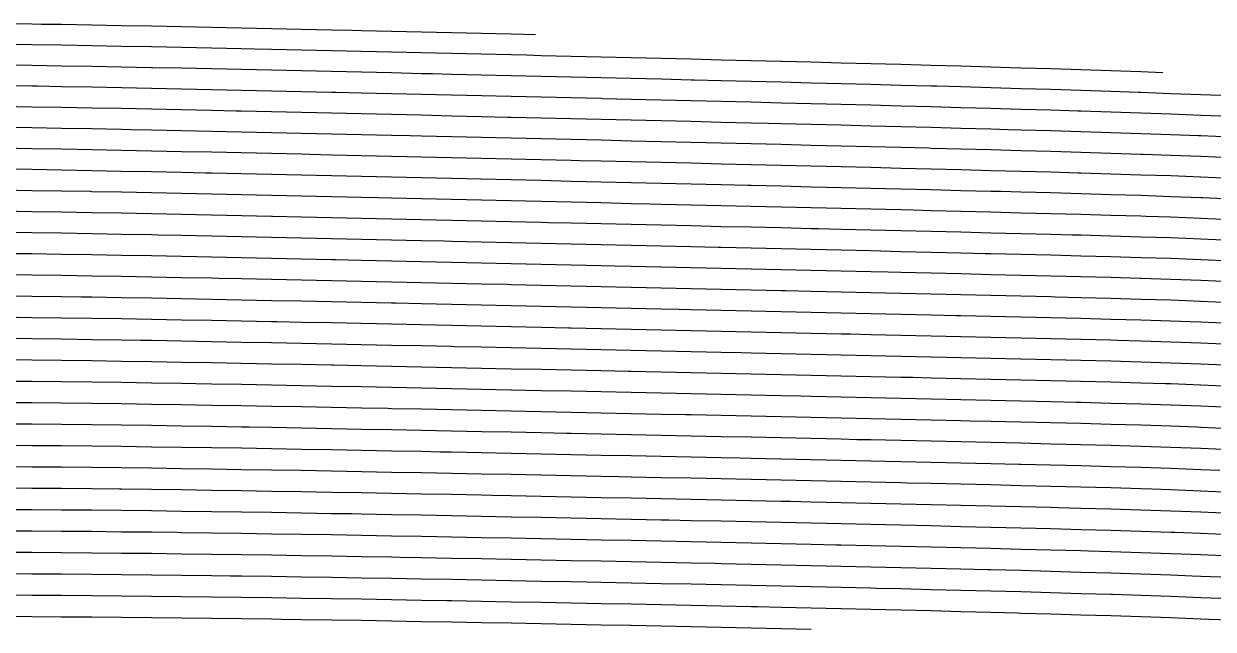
# Model space of a CAD drawing. Header units: metres. Extents: x 228 to 3387, y 31 to 162.
# Drawn here: x 1435 to 1560.4, y 95 to 158.8 of the extents above; entities that cross this region are included whole.
import ezdxf

# ---------------------------------------------------------------- set-up
doc = ezdxf.new("R2010")
doc.units = ezdxf.units.M
for name, color, linetype in [('Vs_1000', 7, 'Continuous'), ('Vs_1025', 7, 'Continuous'), ('Vs_1050', 7, 'Continuous'), ('Vs_350', 7, 'Continuous'), ('Vs_375', 7, 'Continuous'), ('Vs_400', 7, 'Continuous'), ('Vs_425', 7, 'Continuous'), ('Vs_450', 7, 'Continuous'), ('Vs_475', 7, 'Continuous'), ('Vs_500', 7, 'Continuous'), ('Vs_525', 7, 'Continuous'), ('Vs_550', 7, 'Continuous'), ('Vs_575', 7, 'Continuous'), ('Vs_600', 7, 'Continuous'), ('Vs_625', 7, 'Continuous'), ('Vs_650', 7, 'Continuous'), ('Vs_675', 7, 'Continuous'), ('Vs_700', 7, 'Continuous'), ('Vs_725', 7, 'Continuous'), ('Vs_750', 7, 'Continuous'), ('Vs_775', 7, 'Continuous'), ('Vs_800', 7, 'Continuous'), ('Vs_825', 7, 'Continuous'), ('Vs_850', 7, 'Continuous'), ('Vs_875', 7, 'Continuous'), ('Vs_900', 7, 'Continuous'), ('Vs_925', 7, 'Continuous'), ('Vs_950', 7, 'Continuous'), ('Vs_975', 7, 'Continuous')]:
    doc.layers.add(name, color=color, linetype=linetype)

msp = doc.modelspace()

# ---------------------------------------------------------------- linework, layer by layer
at = {"layer": 'Vs_1000'}
msp.add_lwpolyline([(1562.26, 98.18), (1559.1, 98.31), (1555.94, 98.43), (1552.78, 98.54), (1549.78, 98.63), (1549.62, 98.64), (1546.45, 98.73), (1543.29, 98.82), (1540.13, 98.91), (1536.97, 98.99), (1533.81, 99.07), (1530.65, 99.15), (1527.48, 99.23), (1524.9, 99.29), (1524.32, 99.3), (1521.16, 99.37), (1518, 99.44), (1514.84, 99.51), (1511.68, 99.58), (1508.51, 99.65), (1505.35, 99.72), (1502.19, 99.78), (1499.03, 99.85), (1495.87, 99.91), (1494.36, 99.94), (1492.7, 99.97), (1489.54, 100.03), (1486.38, 100.1), (1483.22, 100.16), (1480.06, 100.21), (1476.9, 100.27), (1473.73, 100.33), (1470.57, 100.38), (1467.41, 100.43), (1464.25, 100.48), (1461.09, 100.53), (1457.93, 100.58), (1456.77, 100.59), (1454.76, 100.62), (1451.6, 100.66), (1448.44, 100.7), (1445.28, 100.73), (1442.12, 100.76), (1438.95, 100.78), (1435.79, 100.8), (1432.63, 100.82)], dxfattribs=at)
at = {"layer": 'Vs_1025'}
msp.add_lwpolyline([(1562.26, 95.93), (1559.97, 96.02), (1559.1, 96.05), (1555.94, 96.17), (1552.78, 96.28), (1549.62, 96.39), (1546.45, 96.48), (1543.29, 96.58), (1540.13, 96.66), (1539.79, 96.67), (1536.97, 96.75), (1533.81, 96.83), (1530.65, 96.91), (1527.48, 96.98), (1524.32, 97.06), (1521.16, 97.13), (1518, 97.2), (1514.84, 97.27), (1512.36, 97.33), (1511.68, 97.34), (1508.51, 97.41), (1505.35, 97.48), (1502.19, 97.54), (1499.03, 97.61), (1495.87, 97.67), (1492.7, 97.73), (1489.54, 97.79), (1486.38, 97.85), (1483.22, 97.91), (1480.06, 97.97), (1479.57, 97.98), (1476.9, 98.03), (1473.73, 98.08), (1470.57, 98.14), (1467.41, 98.19), (1464.25, 98.24), (1461.09, 98.28), (1457.93, 98.33), (1454.76, 98.37), (1451.6, 98.41), (1448.44, 98.44), (1445.28, 98.48), (1442.12, 98.5), (1438.95, 98.53), (1435.79, 98.55), (1432.63, 98.56)], dxfattribs=at)
at = {"layer": 'Vs_1050'}
msp.add_lwpolyline([(1518, 94.96), (1514.84, 95.03), (1511.68, 95.1), (1508.51, 95.17), (1505.35, 95.23), (1502.19, 95.3), (1499.03, 95.37), (1498.94, 95.37), (1495.87, 95.43), (1492.7, 95.49), (1489.54, 95.55), (1486.38, 95.61), (1483.22, 95.67), (1480.06, 95.73), (1476.9, 95.78), (1473.73, 95.84), (1470.57, 95.89), (1467.41, 95.94), (1464.25, 95.99), (1462.09, 96.02), (1461.09, 96.03), (1457.93, 96.08), (1454.76, 96.12), (1451.6, 96.16), (1448.44, 96.19), (1445.28, 96.22), (1442.12, 96.25), (1438.95, 96.27), (1435.79, 96.29), (1432.63, 96.31)], dxfattribs=at)
at = {"layer": 'Vs_350'}
msp.add_lwpolyline([(1488.95, 157.63), (1486.38, 157.69), (1483.22, 157.77), (1480.06, 157.84), (1476.9, 157.91), (1473.73, 157.99), (1470.57, 158.06), (1469.56, 158.08), (1467.41, 158.13), (1464.25, 158.2), (1461.09, 158.27), (1457.93, 158.34), (1454.76, 158.4), (1451.6, 158.47), (1448.44, 158.53), (1445.28, 158.59), (1442.12, 158.65), (1438.95, 158.7), (1436.82, 158.73), (1435.79, 158.75), (1432.63, 158.79)], dxfattribs=at)
at = {"layer": 'Vs_375'}
msp.add_lwpolyline([(1555.1, 153.63), (1552.78, 153.71), (1549.62, 153.82), (1546.45, 153.93), (1543.29, 154.03), (1540.13, 154.13), (1539.03, 154.16), (1536.97, 154.22), (1533.81, 154.31), (1530.65, 154.4), (1527.48, 154.49), (1524.32, 154.57), (1521.16, 154.65), (1518, 154.74), (1514.91, 154.81), (1514.84, 154.82), (1511.68, 154.9), (1508.51, 154.97), (1505.35, 155.05), (1502.19, 155.13), (1499.03, 155.2), (1495.87, 155.28), (1492.7, 155.36), (1489.54, 155.43), (1487.99, 155.47), (1486.38, 155.51), (1483.22, 155.58), (1480.06, 155.65), (1476.9, 155.73), (1473.73, 155.8), (1470.57, 155.87), (1467.41, 155.94), (1464.25, 156.01), (1461.09, 156.08), (1459.28, 156.12), (1457.93, 156.15), (1454.76, 156.22), (1451.6, 156.28), (1448.44, 156.35), (1445.28, 156.41), (1442.12, 156.47), (1438.95, 156.53), (1435.79, 156.57), (1432.63, 156.62)], dxfattribs=at)
at = {"layer": 'Vs_400'}
msp.add_lwpolyline([(1562.26, 151.19), (1559.1, 151.31), (1555.94, 151.42), (1552.78, 151.54), (1552.54, 151.55), (1549.62, 151.65), (1546.45, 151.75), (1543.29, 151.85), (1540.13, 151.95), (1536.97, 152.04), (1533.81, 152.13), (1531.28, 152.2), (1530.65, 152.22), (1527.48, 152.3), (1524.32, 152.39), (1521.16, 152.47), (1518, 152.55), (1514.84, 152.63), (1511.68, 152.71), (1508.51, 152.79), (1505.68, 152.85), (1505.35, 152.86), (1502.19, 152.94), (1499.03, 153.01), (1495.87, 153.09), (1492.7, 153.17), (1489.54, 153.24), (1486.38, 153.31), (1483.22, 153.39), (1480.06, 153.46), (1478.06, 153.51), (1476.9, 153.53), (1473.73, 153.61), (1470.57, 153.68), (1467.41, 153.75), (1464.25, 153.82), (1461.09, 153.89), (1457.93, 153.96), (1454.76, 154.03), (1451.6, 154.1), (1448.54, 154.16), (1448.44, 154.16), (1445.28, 154.23), (1442.12, 154.29), (1438.95, 154.34), (1435.79, 154.4), (1432.63, 154.44)], dxfattribs=at)
at = {"layer": 'Vs_425'}
msp.add_lwpolyline([(1562.26, 149.02), (1559.1, 149.14), (1555.94, 149.25), (1552.78, 149.37), (1549.62, 149.48), (1546.45, 149.58), (1546.15, 149.59), (1543.29, 149.68), (1540.13, 149.77), (1536.97, 149.86), (1533.81, 149.95), (1530.65, 150.03), (1527.48, 150.12), (1524.32, 150.2), (1522.73, 150.24), (1521.16, 150.28), (1518, 150.36), (1514.84, 150.44), (1511.68, 150.52), (1508.51, 150.59), (1505.35, 150.67), (1502.19, 150.75), (1499.03, 150.82), (1496.01, 150.89), (1495.87, 150.9), (1492.7, 150.97), (1489.54, 151.05), (1486.38, 151.12), (1483.22, 151.19), (1480.06, 151.27), (1476.9, 151.34), (1473.73, 151.41), (1470.57, 151.49), (1467.86, 151.55), (1467.41, 151.56), (1464.25, 151.63), (1461.09, 151.7), (1457.93, 151.77), (1454.76, 151.84), (1451.6, 151.91), (1448.44, 151.97), (1445.28, 152.04), (1442.12, 152.1), (1438.95, 152.16), (1436.39, 152.2), (1435.79, 152.21), (1432.63, 152.25)], dxfattribs=at)
at = {"layer": 'Vs_450'}
msp.add_lwpolyline([(1562.26, 146.84), (1559.1, 146.97), (1558.86, 146.97), (1555.94, 147.08), (1552.78, 147.2), (1549.62, 147.3), (1546.45, 147.4), (1543.29, 147.5), (1540.13, 147.59), (1538.78, 147.63), (1536.97, 147.68), (1533.81, 147.77), (1530.65, 147.85), (1527.48, 147.93), (1524.32, 148.01), (1521.16, 148.09), (1518, 148.17), (1514.84, 148.25), (1513.51, 148.28), (1511.68, 148.33), (1508.51, 148.4), (1505.35, 148.48), (1502.19, 148.55), (1499.03, 148.63), (1495.87, 148.7), (1492.7, 148.78), (1489.54, 148.85), (1486.38, 148.93), (1486.01, 148.93), (1483.22, 149), (1480.06, 149.07), (1476.9, 149.15), (1473.73, 149.22), (1470.57, 149.29), (1467.41, 149.36), (1464.25, 149.43), (1461.09, 149.51), (1457.93, 149.58), (1457.36, 149.59), (1454.76, 149.64), (1451.6, 149.71), (1448.44, 149.78), (1445.28, 149.85), (1442.12, 149.91), (1438.95, 149.97), (1435.79, 150.02), (1432.63, 150.06)], dxfattribs=at)
at = {"layer": 'Vs_475'}
msp.add_lwpolyline([(1562.26, 144.67), (1559.1, 144.8), (1555.94, 144.91), (1553.04, 145.02), (1552.78, 145.02), (1549.62, 145.13), (1546.45, 145.23), (1543.29, 145.32), (1540.13, 145.41), (1536.97, 145.5), (1533.81, 145.58), (1530.65, 145.66), (1530.43, 145.67), (1527.48, 145.74), (1524.32, 145.82), (1521.16, 145.9), (1518, 145.98), (1514.84, 146.06), (1511.68, 146.13), (1508.51, 146.21), (1505.35, 146.28), (1503.76, 146.32), (1502.19, 146.36), (1499.03, 146.43), (1495.87, 146.51), (1492.7, 146.58), (1489.54, 146.66), (1486.38, 146.73), (1483.22, 146.8), (1480.06, 146.88), (1476.9, 146.95), (1475.72, 146.97), (1473.73, 147.02), (1470.57, 147.09), (1467.41, 147.16), (1464.25, 147.24), (1461.09, 147.31), (1457.93, 147.38), (1454.76, 147.45), (1451.6, 147.52), (1448.44, 147.58), (1446.28, 147.63), (1445.28, 147.65), (1442.12, 147.71), (1438.95, 147.77), (1435.79, 147.82), (1432.63, 147.87)], dxfattribs=at)
at = {"layer": 'Vs_500'}
msp.add_lwpolyline([(1562.26, 142.5), (1559.1, 142.63), (1555.94, 142.75), (1552.78, 142.85), (1549.62, 142.95), (1546.45, 143.05), (1546.18, 143.06), (1543.29, 143.14), (1540.13, 143.23), (1536.97, 143.31), (1533.81, 143.39), (1530.65, 143.47), (1527.48, 143.55), (1524.32, 143.63), (1521.21, 143.71), (1521.16, 143.71), (1518, 143.79), (1514.84, 143.86), (1511.68, 143.94), (1508.51, 144.01), (1505.35, 144.09), (1502.19, 144.16), (1499.03, 144.24), (1495.87, 144.31), (1493.62, 144.36), (1492.7, 144.38), (1489.54, 144.46), (1486.38, 144.53), (1483.22, 144.6), (1480.06, 144.68), (1476.9, 144.75), (1473.73, 144.82), (1470.57, 144.89), (1467.41, 144.96), (1465.14, 145.02), (1464.25, 145.04), (1461.09, 145.11), (1457.93, 145.18), (1454.76, 145.25), (1451.6, 145.31), (1448.44, 145.38), (1445.28, 145.45), (1442.12, 145.51), (1438.95, 145.57), (1435.79, 145.62), (1432.63, 145.67)], dxfattribs=at)
at = {"layer": 'Vs_525'}
msp.add_lwpolyline([(1562.26, 140.32), (1559.33, 140.44), (1559.1, 140.45), (1555.94, 140.57), (1552.78, 140.68), (1549.62, 140.78), (1546.45, 140.87), (1543.29, 140.96), (1540.13, 141.04), (1538.04, 141.1), (1536.97, 141.12), (1533.81, 141.2), (1530.65, 141.28), (1527.48, 141.36), (1524.32, 141.44), (1521.16, 141.52), (1518, 141.59), (1514.84, 141.67), (1511.68, 141.74), (1511.34, 141.75), (1508.51, 141.82), (1505.35, 141.89), (1502.19, 141.96), (1499.03, 142.04), (1495.87, 142.11), (1492.7, 142.18), (1489.54, 142.26), (1486.38, 142.33), (1483.22, 142.4), (1483.15, 142.4), (1480.06, 142.47), (1476.9, 142.55), (1473.73, 142.62), (1470.57, 142.69), (1467.41, 142.76), (1464.25, 142.83), (1461.09, 142.9), (1457.93, 142.97), (1454.76, 143.04), (1454.12, 143.06), (1451.6, 143.11), (1448.44, 143.18), (1445.28, 143.24), (1442.12, 143.3), (1438.95, 143.36), (1435.79, 143.42), (1432.63, 143.46)], dxfattribs=at)
at = {"layer": 'Vs_550'}
msp.add_lwpolyline([(1562.26, 138.14), (1559.1, 138.28), (1555.94, 138.4), (1553.35, 138.48), (1552.78, 138.5), (1549.62, 138.6), (1546.45, 138.69), (1543.29, 138.77), (1540.13, 138.85), (1536.97, 138.93), (1533.81, 139.01), (1530.65, 139.09), (1528.81, 139.14), (1527.48, 139.17), (1524.32, 139.24), (1521.16, 139.32), (1518, 139.39), (1514.84, 139.47), (1511.68, 139.54), (1508.51, 139.62), (1505.35, 139.69), (1502.19, 139.76), (1501, 139.79), (1499.03, 139.83), (1495.87, 139.91), (1492.7, 139.98), (1489.54, 140.05), (1486.38, 140.12), (1483.22, 140.2), (1480.06, 140.27), (1476.9, 140.34), (1473.73, 140.41), (1472.38, 140.44), (1470.57, 140.48), (1467.41, 140.55), (1464.25, 140.62), (1461.09, 140.69), (1457.93, 140.76), (1454.76, 140.83), (1451.6, 140.9), (1448.44, 140.97), (1445.28, 141.03), (1442.12, 141.09), (1442.02, 141.1), (1438.95, 141.15), (1435.79, 141.2), (1432.63, 141.25)], dxfattribs=at)
at = {"layer": 'Vs_575'}
msp.add_lwpolyline([(1562.26, 135.96), (1559.1, 136.1), (1555.94, 136.22), (1552.78, 136.32), (1549.62, 136.41), (1546.45, 136.5), (1545.59, 136.52), (1543.29, 136.58), (1540.13, 136.66), (1536.97, 136.74), (1533.81, 136.82), (1530.65, 136.9), (1527.48, 136.97), (1524.32, 137.05), (1521.16, 137.12), (1518.79, 137.18), (1518, 137.19), (1514.84, 137.27), (1511.68, 137.34), (1508.51, 137.41), (1505.35, 137.49), (1502.19, 137.56), (1499.03, 137.63), (1495.87, 137.7), (1492.7, 137.77), (1490.31, 137.83), (1489.54, 137.85), (1486.38, 137.92), (1483.22, 137.99), (1480.06, 138.06), (1476.9, 138.13), (1473.73, 138.2), (1470.57, 138.27), (1467.41, 138.34), (1464.25, 138.41), (1461.18, 138.48), (1461.09, 138.48), (1457.93, 138.55), (1454.76, 138.62), (1451.6, 138.69), (1448.44, 138.75), (1445.28, 138.82), (1442.12, 138.88), (1438.95, 138.93), (1435.79, 138.99), (1432.63, 139.03)], dxfattribs=at)
at = {"layer": 'Vs_600'}
msp.add_lwpolyline([(1562.26, 133.77), (1559.16, 133.91), (1559.1, 133.91), (1555.94, 134.04), (1552.78, 134.14), (1549.62, 134.23), (1546.45, 134.31), (1543.29, 134.39), (1540.13, 134.47), (1536.97, 134.55), (1536.37, 134.56), (1533.81, 134.62), (1530.65, 134.7), (1527.48, 134.77), (1524.32, 134.85), (1521.16, 134.92), (1518, 134.99), (1514.84, 135.07), (1511.68, 135.14), (1508.51, 135.21), (1508.22, 135.22), (1505.35, 135.28), (1502.19, 135.35), (1499.03, 135.42), (1495.87, 135.5), (1492.7, 135.57), (1489.54, 135.64), (1486.38, 135.71), (1483.22, 135.78), (1480.06, 135.85), (1479.29, 135.87), (1476.9, 135.92), (1473.73, 135.99), (1470.57, 136.06), (1467.41, 136.13), (1464.25, 136.2), (1461.09, 136.27), (1457.93, 136.34), (1454.76, 136.41), (1451.6, 136.47), (1449.13, 136.52), (1448.44, 136.54), (1445.28, 136.6), (1442.12, 136.66), (1438.95, 136.71), (1435.79, 136.76), (1432.63, 136.8)], dxfattribs=at)
at = {"layer": 'Vs_625'}
msp.add_lwpolyline([(1562.26, 131.58), (1559.1, 131.72), (1555.94, 131.85), (1552.78, 131.95), (1552.72, 131.95), (1549.62, 132.04), (1546.45, 132.12), (1543.29, 132.2), (1540.13, 132.28), (1536.97, 132.35), (1533.81, 132.43), (1530.65, 132.5), (1527.48, 132.57), (1526.13, 132.6), (1524.32, 132.64), (1521.16, 132.72), (1518, 132.79), (1514.84, 132.86), (1511.68, 132.93), (1508.51, 133), (1505.35, 133.07), (1502.19, 133.15), (1499.03, 133.22), (1497.27, 133.26), (1495.87, 133.29), (1492.7, 133.36), (1489.54, 133.43), (1486.38, 133.5), (1483.22, 133.57), (1480.06, 133.64), (1476.9, 133.71), (1473.73, 133.78), (1470.57, 133.85), (1467.83, 133.91), (1467.41, 133.92), (1464.25, 133.99), (1461.09, 134.05), (1457.93, 134.12), (1454.76, 134.19), (1451.6, 134.25), (1448.44, 134.32), (1445.28, 134.38), (1442.12, 134.43), (1438.95, 134.49), (1435.79, 134.53), (1433.38, 134.56)], dxfattribs=at)
at = {"layer": 'Vs_650'}
msp.add_lwpolyline([(1562.26, 129.39), (1559.1, 129.53), (1555.94, 129.66), (1552.78, 129.75), (1549.62, 129.84), (1546.45, 129.92), (1543.73, 129.99), (1543.29, 130), (1540.13, 130.08), (1536.97, 130.15), (1533.81, 130.22), (1530.65, 130.3), (1527.48, 130.37), (1524.32, 130.44), (1521.16, 130.51), (1518, 130.58), (1515.29, 130.64), (1514.84, 130.65), (1511.68, 130.72), (1508.51, 130.79), (1505.35, 130.87), (1502.19, 130.94), (1499.03, 131.01), (1495.87, 131.08), (1492.7, 131.15), (1489.54, 131.22), (1486.38, 131.29), (1485.96, 131.3), (1483.22, 131.36), (1480.06, 131.43), (1476.9, 131.5), (1473.73, 131.56), (1470.57, 131.63), (1467.41, 131.7), (1464.25, 131.77), (1461.09, 131.84), (1457.93, 131.9), (1455.58, 131.95), (1454.76, 131.97), (1451.6, 132.03), (1448.44, 132.09), (1445.28, 132.15), (1442.12, 132.21), (1438.95, 132.26), (1435.79, 132.3), (1432.63, 132.34)], dxfattribs=at)
at = {"layer": 'Vs_675'}
msp.add_lwpolyline([(1562.26, 127.19), (1559.1, 127.33), (1557.97, 127.38), (1555.94, 127.46), (1552.78, 127.56), (1549.62, 127.64), (1546.45, 127.72), (1543.29, 127.8), (1540.13, 127.87), (1536.97, 127.95), (1533.81, 128.02), (1533.31, 128.03), (1530.65, 128.09), (1527.48, 128.16), (1524.32, 128.23), (1521.16, 128.3), (1518, 128.37), (1514.84, 128.44), (1511.68, 128.51), (1508.51, 128.58), (1505.35, 128.65), (1504.04, 128.68), (1502.19, 128.72), (1499.03, 128.79), (1495.87, 128.86), (1492.7, 128.93), (1489.54, 129), (1486.38, 129.07), (1483.22, 129.14), (1480.06, 129.21), (1476.9, 129.28), (1474.21, 129.34), (1473.73, 129.35), (1470.57, 129.41), (1467.41, 129.48), (1464.25, 129.55), (1461.09, 129.61), (1457.93, 129.68), (1454.76, 129.74), (1451.6, 129.8), (1448.44, 129.86), (1445.28, 129.92), (1442.12, 129.97), (1441.04, 129.99), (1438.95, 130.02), (1435.79, 130.06), (1432.63, 130.1)], dxfattribs=at)
at = {"layer": 'Vs_700'}
msp.add_lwpolyline([(1562.26, 124.98), (1559.1, 125.13), (1555.94, 125.25), (1552.78, 125.35), (1550.36, 125.42), (1549.62, 125.44), (1546.45, 125.52), (1543.29, 125.59), (1540.13, 125.67), (1536.97, 125.74), (1533.81, 125.81), (1530.65, 125.88), (1527.48, 125.95), (1524.32, 126.02), (1522.17, 126.07), (1521.16, 126.09), (1518, 126.16), (1514.84, 126.23), (1511.68, 126.3), (1508.51, 126.37), (1505.35, 126.44), (1502.19, 126.51), (1499.03, 126.58), (1495.87, 126.65), (1492.7, 126.72), (1492.44, 126.72), (1489.54, 126.79), (1486.38, 126.86), (1483.22, 126.92), (1480.06, 126.99), (1476.9, 127.06), (1473.73, 127.13), (1470.57, 127.19), (1467.41, 127.26), (1464.25, 127.32), (1461.7, 127.38), (1461.09, 127.39), (1457.93, 127.45), (1454.76, 127.51), (1451.6, 127.57), (1448.44, 127.63), (1445.28, 127.69), (1442.12, 127.74), (1438.95, 127.78), (1435.79, 127.82), (1432.63, 127.86)], dxfattribs=at)
at = {"layer": 'Vs_725'}
msp.add_lwpolyline([(1561.57, 122.8), (1559.1, 122.92), (1555.94, 123.04), (1552.78, 123.14), (1549.62, 123.23), (1546.45, 123.31), (1543.29, 123.38), (1540.13, 123.46), (1540.09, 123.46), (1536.97, 123.53), (1533.81, 123.6), (1530.65, 123.67), (1527.48, 123.74), (1524.32, 123.81), (1521.16, 123.88), (1518, 123.95), (1514.84, 124.02), (1511.68, 124.09), (1510.62, 124.11), (1508.51, 124.16), (1505.35, 124.23), (1502.19, 124.29), (1499.03, 124.36), (1495.87, 124.43), (1492.7, 124.5), (1489.54, 124.57), (1486.38, 124.64), (1483.22, 124.7), (1480.4, 124.76), (1480.06, 124.77), (1476.9, 124.84), (1473.73, 124.9), (1470.57, 124.97), (1467.41, 125.03), (1464.25, 125.1), (1461.09, 125.16), (1457.93, 125.22), (1454.76, 125.28), (1451.6, 125.34), (1448.44, 125.4), (1447.28, 125.42), (1445.28, 125.45), (1442.12, 125.5), (1438.95, 125.54), (1435.79, 125.58), (1432.63, 125.61)], dxfattribs=at)
at = {"layer": 'Vs_750'}
msp.add_lwpolyline([(1562.26, 120.56), (1559.1, 120.7), (1555.94, 120.83), (1555.4, 120.84), (1552.78, 120.93), (1549.62, 121.01), (1546.45, 121.09), (1543.29, 121.17), (1540.13, 121.24), (1536.97, 121.31), (1533.81, 121.38), (1530.65, 121.46), (1528.73, 121.5), (1527.48, 121.53), (1524.32, 121.59), (1521.16, 121.66), (1518, 121.73), (1514.84, 121.8), (1511.68, 121.87), (1508.51, 121.94), (1505.35, 122.01), (1502.19, 122.08), (1499.03, 122.14), (1498.73, 122.15), (1495.87, 122.21), (1492.7, 122.28), (1489.54, 122.35), (1486.38, 122.41), (1483.22, 122.48), (1480.06, 122.55), (1476.9, 122.61), (1473.73, 122.68), (1470.57, 122.74), (1467.61, 122.8), (1467.41, 122.81), (1464.25, 122.87), (1461.09, 122.93), (1457.93, 122.99), (1454.76, 123.05), (1451.6, 123.11), (1448.44, 123.16), (1445.28, 123.21), (1442.12, 123.26), (1438.95, 123.3), (1435.79, 123.33), (1432.63, 123.36)], dxfattribs=at)
at = {"layer": 'Vs_775'}
msp.add_lwpolyline([(1562.26, 118.34), (1559.1, 118.48), (1555.94, 118.61), (1552.78, 118.71), (1549.62, 118.79), (1546.45, 118.87), (1546, 118.88), (1543.29, 118.95), (1540.13, 119.02), (1536.97, 119.1), (1533.81, 119.17), (1530.65, 119.24), (1527.48, 119.31), (1524.32, 119.38), (1521.16, 119.45), (1518, 119.51), (1516.92, 119.54), (1514.84, 119.58), (1511.68, 119.65), (1508.51, 119.72), (1505.35, 119.79), (1502.19, 119.86), (1499.03, 119.92), (1495.87, 119.99), (1492.7, 120.06), (1489.54, 120.12), (1486.4, 120.19), (1486.38, 120.19), (1483.22, 120.26), (1480.06, 120.32), (1476.9, 120.39), (1473.73, 120.45), (1470.57, 120.52), (1467.41, 120.58), (1464.25, 120.64), (1461.09, 120.7), (1457.93, 120.76), (1454.76, 120.82), (1453.11, 120.84), (1451.6, 120.87), (1448.44, 120.92), (1445.28, 120.97), (1442.12, 121.01), (1438.95, 121.05), (1435.79, 121.09), (1432.63, 121.11)], dxfattribs=at)
at = {"layer": 'Vs_800'}
msp.add_lwpolyline([(1562.26, 116.11), (1559.1, 116.25), (1558.68, 116.27), (1555.94, 116.38), (1552.78, 116.48), (1549.62, 116.57), (1546.45, 116.65), (1543.29, 116.73), (1540.13, 116.8), (1536.97, 116.87), (1534.74, 116.92), (1533.81, 116.95), (1530.65, 117.02), (1527.48, 117.09), (1524.32, 117.16), (1521.16, 117.22), (1518, 117.29), (1514.84, 117.36), (1511.68, 117.43), (1508.51, 117.5), (1505.35, 117.57), (1504.77, 117.58), (1502.19, 117.63), (1499.03, 117.7), (1495.87, 117.77), (1492.7, 117.83), (1489.54, 117.9), (1486.38, 117.97), (1483.22, 118.03), (1480.06, 118.1), (1476.9, 118.16), (1473.73, 118.22), (1473.35, 118.23), (1470.57, 118.29), (1467.41, 118.35), (1464.25, 118.41), (1461.09, 118.47), (1457.93, 118.52), (1454.76, 118.58), (1451.6, 118.63), (1448.44, 118.68), (1445.28, 118.73), (1442.12, 118.77), (1438.95, 118.8), (1435.79, 118.84), (1432.63, 118.86)], dxfattribs=at)
at = {"layer": 'Vs_825'}
msp.add_lwpolyline([(1562.26, 113.88), (1559.1, 114.02), (1555.94, 114.15), (1552.78, 114.25), (1550.6, 114.31), (1549.62, 114.34), (1546.45, 114.42), (1543.29, 114.5), (1540.13, 114.58), (1536.97, 114.65), (1533.81, 114.72), (1530.65, 114.79), (1527.48, 114.86), (1524.32, 114.93), (1522.82, 114.96), (1521.16, 115), (1518, 115.07), (1514.84, 115.14), (1511.68, 115.21), (1508.51, 115.27), (1505.35, 115.34), (1502.19, 115.41), (1499.03, 115.48), (1495.87, 115.54), (1492.7, 115.61), (1492.2, 115.62), (1489.54, 115.67), (1486.38, 115.74), (1483.22, 115.8), (1480.06, 115.87), (1476.9, 115.93), (1473.73, 115.99), (1470.57, 116.05), (1467.41, 116.11), (1464.25, 116.17), (1461.09, 116.23), (1458.74, 116.27), (1457.93, 116.29), (1454.76, 116.34), (1451.6, 116.39), (1448.44, 116.44), (1445.28, 116.48), (1442.12, 116.52), (1438.95, 116.56), (1435.79, 116.58), (1432.63, 116.6)], dxfattribs=at)
at = {"layer": 'Vs_850'}
msp.add_lwpolyline([(1561.13, 111.7), (1559.1, 111.79), (1555.94, 111.91), (1552.78, 112.02), (1549.62, 112.11), (1546.45, 112.19), (1543.29, 112.27), (1540.13, 112.35), (1539.91, 112.35), (1536.97, 112.42), (1533.81, 112.49), (1530.65, 112.57), (1527.48, 112.64), (1524.32, 112.71), (1521.16, 112.78), (1518, 112.84), (1514.84, 112.91), (1511.68, 112.98), (1510.51, 113.01), (1508.51, 113.05), (1505.35, 113.11), (1502.19, 113.18), (1499.03, 113.25), (1495.87, 113.31), (1492.7, 113.38), (1489.54, 113.44), (1486.38, 113.51), (1483.22, 113.57), (1480.06, 113.64), (1478.92, 113.66), (1476.9, 113.7), (1473.73, 113.76), (1470.57, 113.82), (1467.41, 113.88), (1464.25, 113.94), (1461.09, 113.99), (1457.93, 114.05), (1454.76, 114.1), (1451.6, 114.15), (1448.44, 114.19), (1445.28, 114.23), (1442.12, 114.27), (1438.95, 114.3), (1438.05, 114.31), (1435.79, 114.33), (1432.63, 114.35)], dxfattribs=at)
at = {"layer": 'Vs_875'}
msp.add_lwpolyline([(1562.26, 109.41), (1559.1, 109.55), (1555.94, 109.67), (1553.93, 109.74), (1552.78, 109.78), (1549.62, 109.87), (1546.45, 109.95), (1543.29, 110.04), (1540.13, 110.11), (1536.97, 110.19), (1533.81, 110.26), (1530.65, 110.34), (1528.15, 110.39), (1527.48, 110.41), (1524.32, 110.48), (1521.16, 110.55), (1518, 110.62), (1514.84, 110.68), (1511.68, 110.75), (1508.51, 110.82), (1505.35, 110.89), (1502.19, 110.95), (1499.03, 111.02), (1497.76, 111.05), (1495.87, 111.08), (1492.7, 111.15), (1489.54, 111.21), (1486.38, 111.28), (1483.22, 111.34), (1480.06, 111.4), (1476.9, 111.46), (1473.73, 111.52), (1470.57, 111.58), (1467.41, 111.64), (1464.25, 111.7), (1464.22, 111.7), (1461.09, 111.75), (1457.93, 111.8), (1454.76, 111.85), (1451.6, 111.9), (1448.44, 111.95), (1445.28, 111.99), (1442.12, 112.02), (1438.95, 112.05), (1435.79, 112.08), (1432.63, 112.09)], dxfattribs=at)
at = {"layer": 'Vs_900'}
msp.add_lwpolyline([(1562.26, 107.17), (1559.1, 107.31), (1555.94, 107.43), (1552.78, 107.53), (1549.62, 107.63), (1546.45, 107.72), (1544.05, 107.78), (1543.29, 107.8), (1540.13, 107.88), (1536.97, 107.96), (1533.81, 108.03), (1530.65, 108.1), (1527.48, 108.18), (1524.32, 108.25), (1521.16, 108.32), (1518, 108.39), (1515.83, 108.43), (1514.84, 108.45), (1511.68, 108.52), (1508.51, 108.59), (1505.35, 108.66), (1502.19, 108.72), (1499.03, 108.79), (1495.87, 108.85), (1492.7, 108.92), (1489.54, 108.98), (1486.38, 109.04), (1484.31, 109.09), (1483.22, 109.11), (1480.06, 109.17), (1476.9, 109.23), (1473.73, 109.29), (1470.57, 109.35), (1467.41, 109.4), (1464.25, 109.46), (1461.09, 109.51), (1457.93, 109.56), (1454.76, 109.61), (1451.6, 109.66), (1448.44, 109.7), (1445.28, 109.74), (1445.07, 109.74), (1442.12, 109.77), (1438.95, 109.8), (1435.79, 109.82), (1432.63, 109.84)], dxfattribs=at)
at = {"layer": 'Vs_925'}
msp.add_lwpolyline([(1562.26, 104.93), (1559.1, 105.06), (1556.36, 105.17), (1555.94, 105.18), (1552.78, 105.29), (1549.62, 105.38), (1546.45, 105.47), (1543.29, 105.56), (1540.13, 105.64), (1536.97, 105.72), (1533.81, 105.79), (1532.75, 105.82), (1530.65, 105.87), (1527.48, 105.94), (1524.32, 106.01), (1521.16, 106.08), (1518, 106.15), (1514.84, 106.22), (1511.68, 106.29), (1508.51, 106.36), (1505.35, 106.42), (1503.01, 106.47), (1502.19, 106.49), (1499.03, 106.55), (1495.87, 106.62), (1492.7, 106.68), (1489.54, 106.75), (1486.38, 106.81), (1483.22, 106.87), (1480.06, 106.93), (1476.9, 106.99), (1473.73, 107.05), (1470.57, 107.11), (1469.52, 107.13), (1467.41, 107.16), (1464.25, 107.22), (1461.09, 107.27), (1457.93, 107.32), (1454.76, 107.36), (1451.6, 107.41), (1448.44, 107.45), (1445.28, 107.49), (1442.12, 107.52), (1438.95, 107.55), (1435.79, 107.57), (1432.63, 107.58)], dxfattribs=at)
at = {"layer": 'Vs_950'}
msp.add_lwpolyline([(1562.26, 102.68), (1559.1, 102.81), (1555.94, 102.93), (1552.78, 103.04), (1549.62, 103.14), (1547.25, 103.21), (1546.45, 103.23), (1543.29, 103.32), (1540.13, 103.4), (1536.97, 103.48), (1533.81, 103.56), (1530.65, 103.63), (1527.48, 103.7), (1524.32, 103.78), (1521.16, 103.85), (1520.65, 103.86), (1518, 103.92), (1514.84, 103.99), (1511.68, 104.06), (1508.51, 104.12), (1505.35, 104.19), (1502.19, 104.26), (1499.03, 104.32), (1495.87, 104.38), (1492.7, 104.45), (1489.54, 104.51), (1489.48, 104.51), (1486.38, 104.57), (1483.22, 104.63), (1480.06, 104.69), (1476.9, 104.75), (1473.73, 104.81), (1470.57, 104.87), (1467.41, 104.92), (1464.25, 104.97), (1461.09, 105.02), (1457.93, 105.07), (1454.76, 105.12), (1451.6, 105.16), (1451.14, 105.17), (1448.44, 105.2), (1445.28, 105.23), (1442.12, 105.27), (1438.95, 105.29), (1435.79, 105.31), (1432.63, 105.33)], dxfattribs=at)
at = {"layer": 'Vs_975'}
msp.add_lwpolyline([(1562.26, 100.43), (1559.1, 100.56), (1558.2, 100.59), (1555.94, 100.68), (1552.78, 100.79), (1549.62, 100.89), (1546.45, 100.98), (1543.29, 101.07), (1540.13, 101.16), (1536.97, 101.24), (1536.61, 101.25), (1533.81, 101.32), (1530.65, 101.39), (1527.48, 101.47), (1524.32, 101.54), (1521.16, 101.61), (1518, 101.68), (1514.84, 101.75), (1511.68, 101.82), (1508.51, 101.89), (1507.9, 101.9), (1505.35, 101.95), (1502.19, 102.02), (1499.03, 102.08), (1495.87, 102.15), (1492.7, 102.21), (1489.54, 102.27), (1486.38, 102.34), (1483.22, 102.4), (1480.06, 102.45), (1476.9, 102.51), (1474.65, 102.55), (1473.73, 102.57), (1470.57, 102.62), (1467.41, 102.68), (1464.25, 102.73), (1461.09, 102.78), (1457.93, 102.83), (1454.76, 102.87), (1451.6, 102.91), (1448.44, 102.95), (1445.28, 102.98), (1442.12, 103.01), (1438.95, 103.04), (1435.79, 103.06), (1432.63, 103.07)], dxfattribs=at)

doc.saveas('drawing.dxf')
